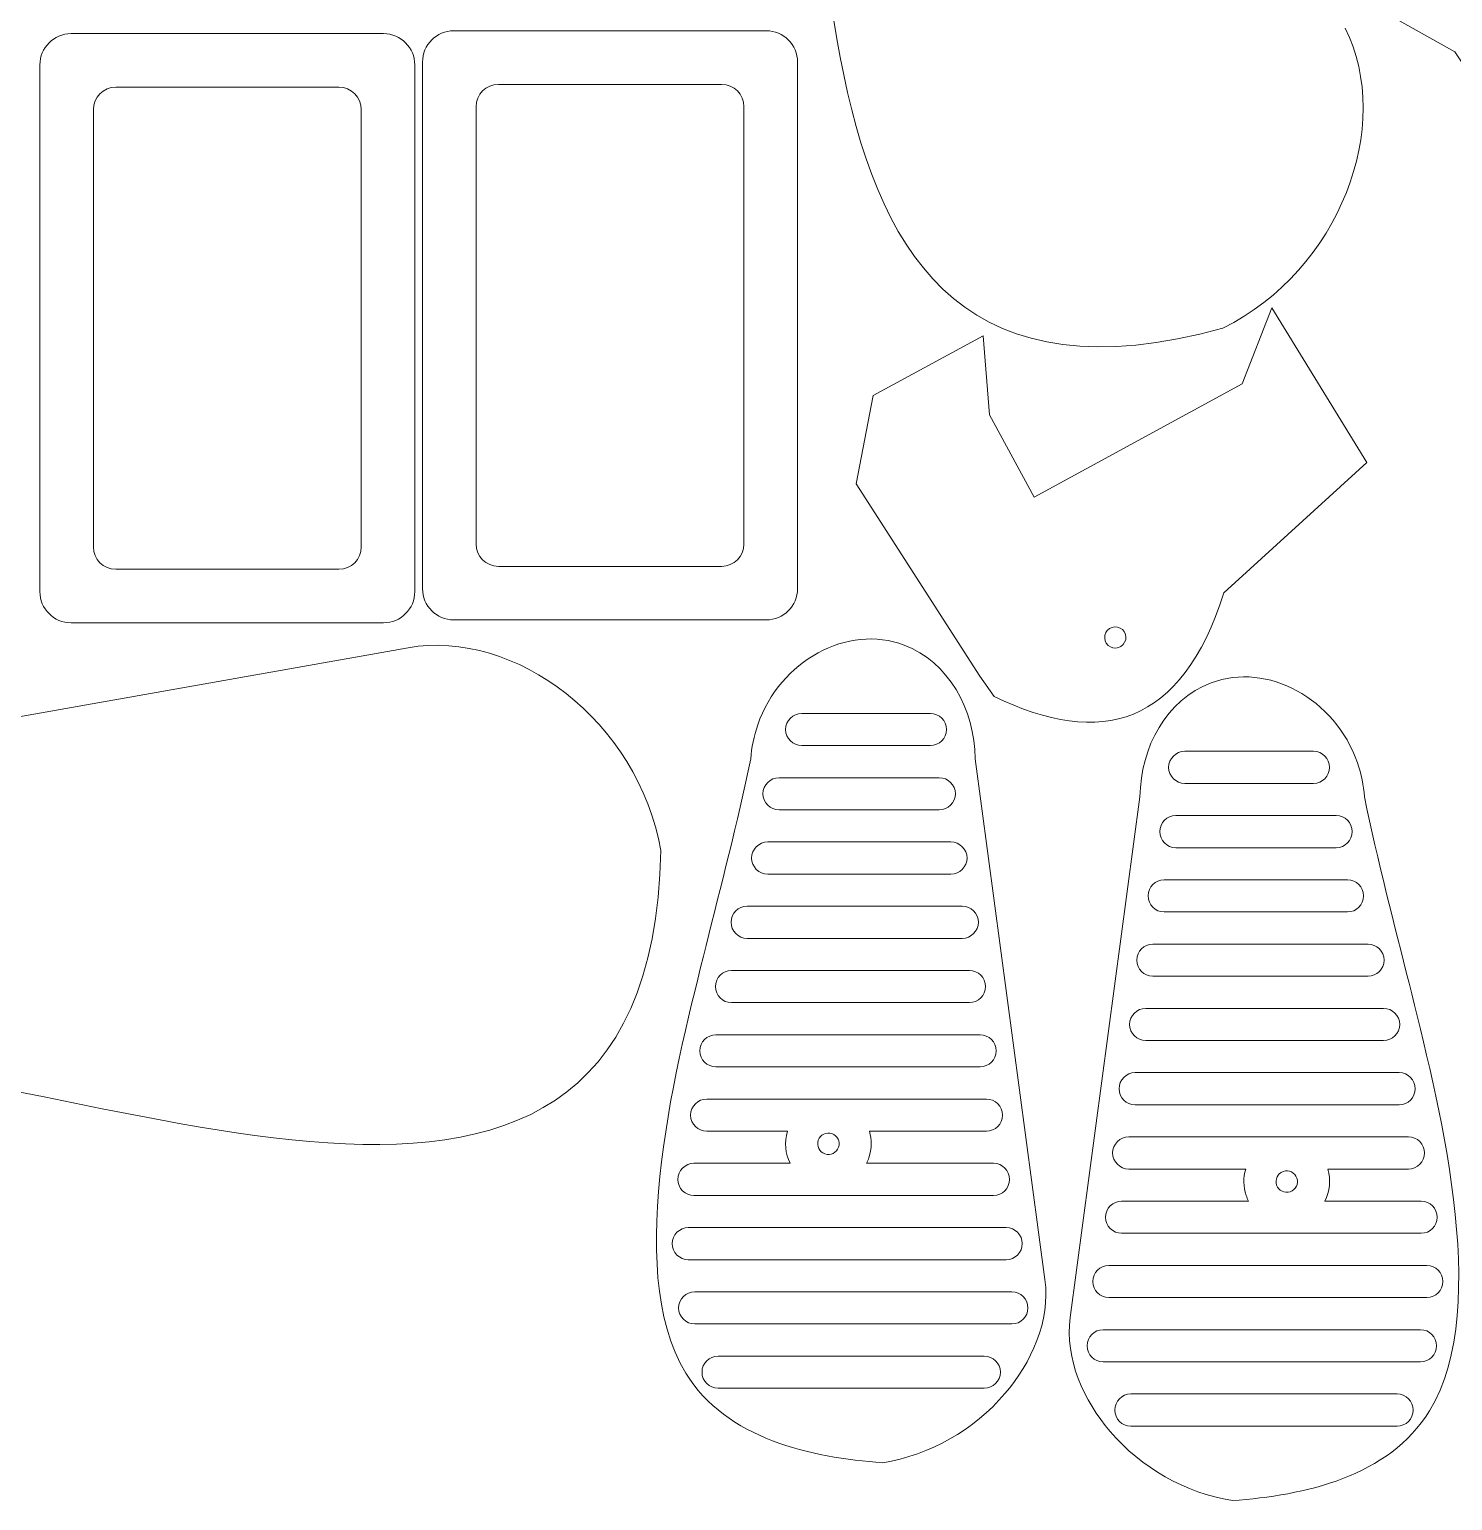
# Model space of a CAD drawing. Header units: centimetres. Extents: x 174 to 233.9, y -148 to -98.3.
# Drawn here: x 189.91 to 203.2, y -148.03 to -134.29 of the extents above; entities that cross this region are included whole.
import ezdxf

# ---------------------------------------------------------------- set-up
doc = ezdxf.new("R2010")
doc.units = ezdxf.units.CM
doc.header["$MEASUREMENT"] = 0
doc.layers.add('layer 1', color=7, linetype='Continuous')

msp = doc.modelspace()

# ---------------------------------------------------------------- linework, layer by layer
at = {"layer": 'layer 1', "color": 250, "lineweight": 20}
for points, knots in [([(202.19378, -134.27901), (202.19378, -134.27901), (202.19449, -134.28042), (202.19449, -134.28042), (202.19449, -134.28042), (202.64929, -135.1873), (202.15011, -136.53371), (201.05391, -137.08219), (201.05391, -137.08219), (196.34991, -138.37673), (197.76743, -132.08628), (196.71286, -129.26605), (196.71286, -129.26605), (196.34557, -128.75631), (195.86791, -128.78292), (195.35968, -129.19814), (195.35968, -129.19814), (195.12996, -129.56898), (194.71618, -130.81687), (193.97776, -131.00503), (193.97776, -131.00503), (193.97776, -131.00503), (186.64968, -131.00631), (186.64968, -131.00631), (186.64968, -131.00631), (186.64968, -131.00631), (186.65039, -126.17893), (186.65039, -126.17893), (186.65039, -126.17893), (186.65039, -126.17893), (186.12135, -125.38755), (186.12135, -125.38755), (186.12135, -125.38755), (186.12135, -125.38755), (184.74822, -124.61508), (184.74822, -124.61508)], [0, 0, 0, 0, 0.1, 0.1, 0.1, 0.1, 0.2, 0.2, 0.2, 0.2, 0.3, 0.3, 0.3, 0.3, 0.4, 0.4, 0.4, 0.4, 0.5, 0.5, 0.5, 0.5, 0.6, 0.6, 0.6, 0.6, 0.7, 0.7, 0.7, 0.7, 0.8, 0.8, 0.8, 0.8, 1, 1, 1, 1]), ([(216.59401, -134.4869), (216.59401, -134.4869), (216.59472, -134.48831), (216.59472, -134.48831), (216.59472, -134.48831), (217.04952, -135.39519), (216.55034, -136.7416), (215.45414, -137.29008), (215.45414, -137.29008), (210.75014, -138.58462), (212.16766, -132.29417), (211.11309, -129.47394), (211.11309, -129.47394), (210.7458, -128.9642), (210.26814, -128.99081), (209.75991, -129.40603), (209.75991, -129.40603), (209.53019, -129.77687), (209.11641, -131.02476), (208.37799, -131.21292), (208.37799, -131.21292), (208.37799, -131.21292), (201.04991, -131.2142), (201.04991, -131.2142), (201.04991, -131.2142), (201.04991, -131.2142), (201.05062, -126.38682), (201.05062, -126.38682), (201.05062, -126.38682), (201.05062, -126.38682), (200.52158, -125.59544), (200.52158, -125.59544), (200.52158, -125.59544), (200.52158, -125.59544), (199.14845, -124.82297), (199.14845, -124.82297)], [0, 0, 0, 0, 0.1, 0.1, 0.1, 0.1, 0.2, 0.2, 0.2, 0.2, 0.3, 0.3, 0.3, 0.3, 0.4, 0.4, 0.4, 0.4, 0.5, 0.5, 0.5, 0.5, 0.6, 0.6, 0.6, 0.6, 0.7, 0.7, 0.7, 0.7, 0.8, 0.8, 0.8, 0.8, 1, 1, 1, 1]), ([(204.05451, -132.14529), (204.05451, -132.14529), (205.41597, -132.22422), (205.41597, -132.22422), (205.41597, -132.22422), (206.22586, -132.6855), (206.77407, -132.28511), (207.27797, -131.52237), (207.27797, -131.52237), (207.27797, -131.52237), (211.1317, -131.52178), (211.1317, -131.52178), (211.1317, -131.52178), (211.10214, -131.64336), (211.08886, -131.85869), (211.08886, -131.98938), (211.08886, -131.98938), (211.08886, -131.98938), (209.68401, -132.16136), (209.68401, -132.16136), (209.68401, -132.16136), (209.68401, -132.16136), (209.08862, -133.03079), (209.08862, -133.03079), (209.08862, -133.03079), (209.08862, -133.03079), (209.61918, -136.58127), (209.61918, -136.58127), (209.61918, -136.58127), (208.71233, -136.79049), (208.04364, -137.51306), (208.04364, -138.37227), (208.04364, -138.37227), (208.04364, -138.37227), (208.04361, -140.11994), (208.04361, -140.11994), (208.04361, -140.11994), (208.04361, -140.11994), (203.74756, -140.12069), (203.74756, -140.12069), (203.74756, -140.12069), (203.74756, -140.12069), (203.74827, -135.29331), (203.74827, -135.29331), (203.74827, -135.29331), (203.74827, -135.29331), (203.21923, -134.50193), (203.21923, -134.50193), (203.21923, -134.50193), (203.21923, -134.50193), (201.8461, -133.72947), (201.8461, -133.72947), (201.8461, -133.72947), (201.8461, -133.72947), (201.8461, -133.41672), (201.8461, -133.41672), (201.8461, -133.41672), (201.8461, -133.41672), (203.3461, -133.41672), (203.3461, -133.41672), (203.3461, -133.41672), (203.3461, -133.41672), (203.3461, -131.81672), (203.3461, -131.81672), (203.3461, -131.81672), (203.3461, -131.81672), (201.8461, -131.81672), (201.8461, -131.81672), (201.8461, -131.81672), (201.8461, -131.81672), (201.8461, -131.51988), (201.8461, -131.51988), (201.8461, -131.51988), (201.8461, -131.51988), (201.84762, -131.51832), (201.84762, -131.51832), (201.84762, -131.51832), (201.84762, -131.51832), (203.89509, -131.52378), (203.89509, -131.52378), (203.89509, -131.52378), (203.89509, -131.52378), (204.05451, -132.14529), (204.05451, -132.14529)], [0, 0, 0, 0, 0.04545455, 0.04545455, 0.04545455, 0.04545455, 0.09090909, 0.09090909, 0.09090909, 0.09090909, 0.13636364, 0.13636364, 0.13636364, 0.13636364, 0.18181818, 0.18181818, 0.18181818, 0.18181818, 0.22727273, 0.22727273, 0.22727273, 0.22727273, 0.27272727, 0.27272727, 0.27272727, 0.27272727, 0.31818182, 0.31818182, 0.31818182, 0.31818182, 0.36363636, 0.36363636, 0.36363636, 0.36363636, 0.40909091, 0.40909091, 0.40909091, 0.40909091, 0.45454545, 0.45454545, 0.45454545, 0.45454545, 0.5, 0.5, 0.5, 0.5, 0.54545455, 0.54545455, 0.54545455, 0.54545455, 0.59090909, 0.59090909, 0.59090909, 0.59090909, 0.63636364, 0.63636364, 0.63636364, 0.63636364, 0.68181818, 0.68181818, 0.68181818, 0.68181818, 0.72727273, 0.72727273, 0.72727273, 0.72727273, 0.77272727, 0.77272727, 0.77272727, 0.77272727, 0.81818182, 0.81818182, 0.81818182, 0.81818182, 0.86363636, 0.86363636, 0.86363636, 0.86363636, 0.90909091, 0.90909091, 0.90909091, 0.90909091, 1, 1, 1, 1]), ([(193.87491, -134.305), (193.87491, -134.305), (196.7913, -134.305), (196.7913, -134.305), (196.7913, -134.305), (196.95179, -134.305), (197.0831, -134.43631), (197.0831, -134.5968), (197.0831, -134.5968), (197.0831, -134.5968), (197.0831, -139.5132), (197.0831, -139.5132), (197.0831, -139.5132), (197.0831, -139.67369), (196.95179, -139.805), (196.7913, -139.805), (196.7913, -139.805), (196.7913, -139.805), (193.87491, -139.805), (193.87491, -139.805), (193.87491, -139.805), (193.71442, -139.805), (193.5831, -139.67369), (193.5831, -139.5132), (193.5831, -139.5132), (193.5831, -139.5132), (193.5831, -134.5968), (193.5831, -134.5968), (193.5831, -134.5968), (193.5831, -134.43631), (193.71442, -134.305), (193.87491, -134.305)], [0, 0, 0, 0, 0.11111111, 0.11111111, 0.11111111, 0.11111111, 0.22222222, 0.22222222, 0.22222222, 0.22222222, 0.33333333, 0.33333333, 0.33333333, 0.33333333, 0.44444444, 0.44444444, 0.44444444, 0.44444444, 0.55555556, 0.55555556, 0.55555556, 0.55555556, 0.66666667, 0.66666667, 0.66666667, 0.66666667, 0.77777778, 0.77777778, 0.77777778, 0.77777778, 1, 1, 1, 1]), ([(190.30303, -134.33146), (190.30303, -134.33146), (193.21942, -134.33146), (193.21942, -134.33146), (193.21942, -134.33146), (193.37991, -134.33146), (193.51122, -134.46277), (193.51122, -134.62326), (193.51122, -134.62326), (193.51122, -134.62326), (193.51122, -139.53966), (193.51122, -139.53966), (193.51122, -139.53966), (193.51122, -139.70015), (193.37991, -139.83146), (193.21942, -139.83146), (193.21942, -139.83146), (193.21942, -139.83146), (190.30303, -139.83146), (190.30303, -139.83146), (190.30303, -139.83146), (190.14254, -139.83146), (190.01122, -139.70015), (190.01122, -139.53966), (190.01122, -139.53966), (190.01122, -139.53966), (190.01122, -134.62326), (190.01122, -134.62326), (190.01122, -134.62326), (190.01122, -134.46277), (190.14254, -134.33146), (190.30303, -134.33146)], [0, 0, 0, 0, 0.11111111, 0.11111111, 0.11111111, 0.11111111, 0.22222222, 0.22222222, 0.22222222, 0.22222222, 0.33333333, 0.33333333, 0.33333333, 0.33333333, 0.44444444, 0.44444444, 0.44444444, 0.44444444, 0.55555556, 0.55555556, 0.55555556, 0.55555556, 0.66666667, 0.66666667, 0.66666667, 0.66666667, 0.77777778, 0.77777778, 0.77777778, 0.77777778, 1, 1, 1, 1]), ([(202.39833, -138.33588), (202.39833, -138.33588), (201.51118, -136.89077), (201.51118, -136.89077), (201.51118, -136.89077), (201.51118, -136.89077), (201.23262, -137.60132), (201.23262, -137.60132), (201.23262, -137.60132), (201.23262, -137.60132), (199.29134, -138.6571), (199.29134, -138.6571)], [0, 0, 0, 0, 0.25, 0.25, 0.25, 0.25, 0.5, 0.5, 0.5, 0.5, 1, 1, 1, 1]), ([(198.9195, -140.51853), (198.9195, -140.51853), (198.78537, -140.32916), (198.78537, -140.32916), (198.78537, -140.32916), (198.78537, -140.32916), (197.62985, -138.53486), (197.62985, -138.53486), (197.62985, -138.53486), (197.62985, -138.53486), (197.78905, -137.7104), (197.78905, -137.7104), (197.78905, -137.7104), (197.78905, -137.7104), (198.81511, -137.15234), (198.81511, -137.15234), (198.81511, -137.15234), (198.81511, -137.15234), (198.87467, -137.891), (198.87467, -137.891), (198.87467, -137.891), (198.87467, -137.891), (199.29134, -138.6571), (199.29134, -138.6571)], [0, 0, 0, 0, 0.14285714, 0.14285714, 0.14285714, 0.14285714, 0.28571429, 0.28571429, 0.28571429, 0.28571429, 0.42857143, 0.42857143, 0.42857143, 0.42857143, 0.57142857, 0.57142857, 0.57142857, 0.57142857, 0.71428571, 0.71428571, 0.71428571, 0.71428571, 1, 1, 1, 1]), ([(202.39833, -138.33588), (202.39833, -138.33588), (201.06278, -139.55111), (201.06278, -139.55111), (201.06278, -139.55111), (200.67045, -140.79285), (199.91735, -141.00493), (198.91951, -140.51852)], [0, 0, 0, 0, 0.33333333, 0.33333333, 0.33333333, 0.33333333, 1, 1, 1, 1]), ([(184.44465, -141.70695), (184.73502, -141.67868), (185.08045, -140.86978), (185.4995, -139.89665), (185.4995, -139.89665), (185.63025, -139.91881), (185.76548, -139.94983), (185.90509, -139.98968), (185.90509, -139.98968), (185.92049, -139.99407), (185.93625, -140.02769), (185.97016, -140.05981), (185.97016, -140.05981), (186.19683, -140.27462), (186.91954, -140.84035), (187.13741, -140.95004), (187.13741, -140.95004), (187.27443, -141.01902), (187.4642, -141.0451), (187.60753, -141.038), (187.60753, -141.038), (187.60753, -141.038), (188.09285, -141.01399), (188.09285, -141.01399), (188.09285, -141.01399), (188.09285, -141.01399), (193.44779, -140.06456), (193.44779, -140.06456), (193.44779, -140.06456), (194.44674, -139.88745), (195.59473, -140.75007), (195.8076, -141.9572), (195.8076, -141.9572), (195.70604, -146.83503), (190.08161, -143.68147), (187.07772, -143.88744), (187.07772, -143.88744), (186.48436, -144.09401), (186.37357, -144.5594), (186.6265, -145.16498), (186.6265, -145.16498), (186.70451, -145.25271), (186.8396, -145.37135), (186.99479, -145.51273), (186.99479, -145.51273), (186.88246, -145.44674), (186.7613, -145.39353), (186.63224, -145.3551), (186.63224, -145.3551), (186.23189, -145.23591), (185.81739, -145.2774), (185.44436, -145.44452), (185.44436, -145.44452), (185.44436, -145.44452), (185.31764, -145.39543), (185.31764, -145.39543), (185.31764, -145.39543), (185.31764, -145.39543), (184.12196, -144.46186), (184.12196, -144.46186), (184.12196, -144.46186), (184.12196, -144.46186), (184.18687, -143.06118), (184.18687, -143.06118), (184.18687, -143.06118), (184.18687, -143.06118), (184.27103, -142.73254), (184.27103, -142.73254), (184.27103, -142.73254), (184.27103, -142.73254), (184.10035, -142.31664), (184.10035, -142.31664), (184.10035, -142.31664), (184.10035, -142.31664), (185.24656, -142.39731), (185.24656, -142.39731), (185.24656, -142.39731), (185.24656, -142.39731), (185.07138, -143.218), (185.07138, -143.218), (185.07138, -143.218), (185.07138, -143.218), (186.66463, -143.43009), (186.66463, -143.43009), (186.66463, -143.43009), (186.66463, -143.43009), (187.4602, -142.75145), (187.4602, -142.75145), (187.4602, -142.75145), (187.4602, -142.75145), (185.29848, -141.95847), (185.29848, -141.95847), (185.29848, -141.95847), (185.29848, -141.95847), (184.44465, -141.70695), (184.44465, -141.70695)], [0, 0, 0, 0, 0.04, 0.04, 0.04, 0.04, 0.08, 0.08, 0.08, 0.08, 0.12, 0.12, 0.12, 0.12, 0.16, 0.16, 0.16, 0.16, 0.2, 0.2, 0.2, 0.2, 0.24, 0.24, 0.24, 0.24, 0.28, 0.28, 0.28, 0.28, 0.32, 0.32, 0.32, 0.32, 0.36, 0.36, 0.36, 0.36, 0.4, 0.4, 0.4, 0.4, 0.44, 0.44, 0.44, 0.44, 0.48, 0.48, 0.48, 0.48, 0.52, 0.52, 0.52, 0.52, 0.56, 0.56, 0.56, 0.56, 0.6, 0.6, 0.6, 0.6, 0.64, 0.64, 0.64, 0.64, 0.68, 0.68, 0.68, 0.68, 0.72, 0.72, 0.72, 0.72, 0.76, 0.76, 0.76, 0.76, 0.8, 0.8, 0.8, 0.8, 0.84, 0.84, 0.84, 0.84, 0.88, 0.88, 0.88, 0.88, 0.92, 0.92, 0.92, 0.92, 1, 1, 1, 1]), ([(198.07806, -140.03887), (198.49373, -140.19622), (198.73535, -140.63798), (198.74109, -141.10147), (198.74109, -141.10147), (198.74109, -141.10147), (199.39272, -145.96335), (199.39272, -145.96335), (199.39272, -145.96335), (199.44435, -146.34854), (199.26521, -146.73992), (199.01936, -147.02708), (199.01936, -147.02708), (198.7289, -147.36634), (198.31972, -147.60163), (197.8782, -147.67228), (197.8782, -147.67228), (197.205, -147.62407), (196.41753, -147.45186), (196.03998, -146.83601), (196.03998, -146.83601), (195.44096, -145.85891), (195.97351, -143.88011), (196.22975, -142.84316), (196.22975, -142.84316), (196.36371, -142.30106), (196.52405, -141.70324), (196.64666, -141.10178), (196.64666, -141.10178), (196.65433, -140.9966), (196.67573, -140.88997), (196.71202, -140.78456), (196.71202, -140.78456), (196.91877, -140.18412), (197.55289, -139.84006), (198.07806, -140.03887)], [0, 0, 0, 0, 0.1, 0.1, 0.1, 0.1, 0.2, 0.2, 0.2, 0.2, 0.3, 0.3, 0.3, 0.3, 0.4, 0.4, 0.4, 0.4, 0.5, 0.5, 0.5, 0.5, 0.6, 0.6, 0.6, 0.6, 0.7, 0.7, 0.7, 0.7, 0.8, 0.8, 0.8, 0.8, 1, 1, 1, 1]), ([(199.96401, -140.02179), (199.96401, -140.02179), (199.95391, -139.99825), (199.95391, -139.99825), (199.95391, -139.99825), (199.95391, -139.99825), (199.95026, -139.97308), (199.95026, -139.97308), (199.95026, -139.97308), (199.95026, -139.97308), (199.95131, -139.9474), (199.95131, -139.9474), (199.95131, -139.9474), (199.95131, -139.9474), (199.95993, -139.92185), (199.95993, -139.92185), (199.95993, -139.92185), (199.95993, -139.92185), (199.97487, -139.90226), (199.97487, -139.90226), (199.97487, -139.90226), (199.97487, -139.90226), (199.99387, -139.88508), (199.99387, -139.88508), (199.99387, -139.88508), (199.99387, -139.88508), (200.01917, -139.87385), (200.01917, -139.87385), (200.01917, -139.87385), (200.01917, -139.87385), (200.04322, -139.86843), (200.04322, -139.86843), (200.04322, -139.86843), (200.04322, -139.86843), (200.07003, -139.87125), (200.07003, -139.87125), (200.07003, -139.87125), (200.07003, -139.87125), (200.09382, -139.881), (200.09382, -139.881), (200.09382, -139.881), (200.09382, -139.881), (200.11519, -139.89481), (200.11519, -139.89481), (200.11519, -139.89481), (200.11519, -139.89481), (200.13235, -139.91381), (200.13235, -139.91381), (200.13235, -139.91381), (200.13235, -139.91381), (200.1436, -139.93911), (200.1436, -139.93911), (200.1436, -139.93911), (200.1436, -139.93911), (200.14724, -139.96429), (200.14724, -139.96429), (200.14724, -139.96429), (200.14724, -139.96429), (200.14618, -139.98998), (200.14618, -139.98998), (200.14618, -139.98998), (200.14618, -139.98998), (200.13642, -140.01375), (200.13642, -140.01375), (200.13642, -140.01375), (200.13642, -140.01375), (200.12261, -140.03511), (200.12261, -140.03511), (200.12261, -140.03511), (200.12261, -140.03511), (200.10185, -140.05342), (200.10185, -140.05342), (200.10185, -140.05342), (200.10185, -140.05342), (200.07831, -140.06352), (200.07831, -140.06352), (200.07831, -140.06352), (200.07831, -140.06352), (200.05313, -140.06717), (200.05313, -140.06717), (200.05313, -140.06717), (200.05313, -140.06717), (200.02746, -140.06613), (200.02746, -140.06613), (200.02746, -140.06613), (200.02746, -140.06613), (200.00369, -140.05637), (200.00369, -140.05637), (200.00369, -140.05637), (200.00369, -140.05637), (199.98233, -140.04255), (199.98233, -140.04255), (199.98233, -140.04255), (199.98233, -140.04255), (199.96401, -140.02179), (199.96401, -140.02179)], [0, 0, 0, 0, 0.04, 0.04, 0.04, 0.04, 0.08, 0.08, 0.08, 0.08, 0.12, 0.12, 0.12, 0.12, 0.16, 0.16, 0.16, 0.16, 0.2, 0.2, 0.2, 0.2, 0.24, 0.24, 0.24, 0.24, 0.28, 0.28, 0.28, 0.28, 0.32, 0.32, 0.32, 0.32, 0.36, 0.36, 0.36, 0.36, 0.4, 0.4, 0.4, 0.4, 0.44, 0.44, 0.44, 0.44, 0.48, 0.48, 0.48, 0.48, 0.52, 0.52, 0.52, 0.52, 0.56, 0.56, 0.56, 0.56, 0.6, 0.6, 0.6, 0.6, 0.64, 0.64, 0.64, 0.64, 0.68, 0.68, 0.68, 0.68, 0.72, 0.72, 0.72, 0.72, 0.76, 0.76, 0.76, 0.76, 0.8, 0.8, 0.8, 0.8, 0.84, 0.84, 0.84, 0.84, 0.88, 0.88, 0.88, 0.88, 0.92, 0.92, 0.92, 0.92, 1, 1, 1, 1]), ([(200.94279, -140.3924), (200.52712, -140.54975), (200.2855, -140.99151), (200.27976, -141.455), (200.27976, -141.455), (200.27976, -141.455), (199.62813, -146.31688), (199.62813, -146.31688), (199.62813, -146.31688), (199.5765, -146.70207), (199.75564, -147.09345), (200.00149, -147.38061), (200.00149, -147.38061), (200.29195, -147.71987), (200.70113, -147.95516), (201.14265, -148.02581), (201.14265, -148.02581), (201.81585, -147.9776), (202.60332, -147.80539), (202.98087, -147.18954), (202.98087, -147.18954), (203.57989, -146.21244), (203.04734, -144.23364), (202.7911, -143.19669), (202.7911, -143.19669), (202.65714, -142.65459), (202.4968, -142.05677), (202.37419, -141.45531), (202.37419, -141.45531), (202.36652, -141.35013), (202.34512, -141.2435), (202.30883, -141.13809), (202.30883, -141.13809), (202.10208, -140.53765), (201.46796, -140.19359), (200.94279, -140.3924)], [0, 0, 0, 0, 0.1, 0.1, 0.1, 0.1, 0.2, 0.2, 0.2, 0.2, 0.3, 0.3, 0.3, 0.3, 0.4, 0.4, 0.4, 0.4, 0.5, 0.5, 0.5, 0.5, 0.6, 0.6, 0.6, 0.6, 0.7, 0.7, 0.7, 0.7, 0.8, 0.8, 0.8, 0.8, 1, 1, 1, 1]), ([(197.40409, -144.59983), (197.4563, -144.61781), (197.48406, -144.67472), (197.46608, -144.72694), (197.46608, -144.72694), (197.4481, -144.77916), (197.39118, -144.80691), (197.33897, -144.78894), (197.33897, -144.78894), (197.28676, -144.77096), (197.259, -144.71405), (197.27698, -144.66183), (197.27698, -144.66183), (197.29496, -144.60961), (197.35187, -144.58185), (197.40409, -144.59983)], [0, 0, 0, 0, 0.2, 0.2, 0.2, 0.2, 0.4, 0.4, 0.4, 0.4, 0.6, 0.6, 0.6, 0.6, 1, 1, 1, 1]), ([(201.61676, -144.95336), (201.56455, -144.97134), (201.53679, -145.02825), (201.55477, -145.08047), (201.55477, -145.08047), (201.57275, -145.13269), (201.62967, -145.16044), (201.68188, -145.14247), (201.68188, -145.14247), (201.73409, -145.12449), (201.76185, -145.06758), (201.74387, -145.01536), (201.74387, -145.01536), (201.72589, -144.96314), (201.66898, -144.93538), (201.61676, -144.95336)], [0, 0, 0, 0, 0.2, 0.2, 0.2, 0.2, 0.4, 0.4, 0.4, 0.4, 0.6, 0.6, 0.6, 0.6, 1, 1, 1, 1])]:
    msp.add_open_spline(points, degree=3, knots=knots, dxfattribs=at)
at = {"layer": 'layer 1', "color": 242, "lineweight": 20}
for points, knots in [([(190.71965, -134.83146), (190.71965, -134.83146), (192.8028, -134.83146), (192.8028, -134.83146), (192.8028, -134.83146), (192.91744, -134.83146), (193.01122, -134.92524), (193.01122, -135.03988), (193.01122, -135.03988), (193.01122, -135.03988), (193.01122, -139.12304), (193.01122, -139.12304), (193.01122, -139.12304), (193.01122, -139.23768), (192.91744, -139.33146), (192.8028, -139.33146), (192.8028, -139.33146), (192.8028, -139.33146), (190.71965, -139.33146), (190.71965, -139.33146), (190.71965, -139.33146), (190.605, -139.33146), (190.51122, -139.23768), (190.51122, -139.12304), (190.51122, -139.12304), (190.51122, -139.12304), (190.51122, -135.03988), (190.51122, -135.03988), (190.51122, -135.03988), (190.51122, -134.92524), (190.605, -134.83146), (190.71965, -134.83146)], [0, 0, 0, 0, 0.11111111, 0.11111111, 0.11111111, 0.11111111, 0.22222222, 0.22222222, 0.22222222, 0.22222222, 0.33333333, 0.33333333, 0.33333333, 0.33333333, 0.44444444, 0.44444444, 0.44444444, 0.44444444, 0.55555556, 0.55555556, 0.55555556, 0.55555556, 0.66666667, 0.66666667, 0.66666667, 0.66666667, 0.77777778, 0.77777778, 0.77777778, 0.77777778, 1, 1, 1, 1]), ([(194.29153, -134.805), (194.29153, -134.805), (196.37468, -134.805), (196.37468, -134.805), (196.37468, -134.805), (196.48932, -134.805), (196.5831, -134.89878), (196.5831, -135.01342), (196.5831, -135.01342), (196.5831, -135.01342), (196.5831, -139.09658), (196.5831, -139.09658), (196.5831, -139.09658), (196.5831, -139.21122), (196.48932, -139.305), (196.37468, -139.305), (196.37468, -139.305), (196.37468, -139.305), (194.29153, -139.305), (194.29153, -139.305), (194.29153, -139.305), (194.17688, -139.305), (194.0831, -139.21122), (194.0831, -139.09658), (194.0831, -139.09658), (194.0831, -139.09658), (194.0831, -135.01342), (194.0831, -135.01342), (194.0831, -135.01342), (194.0831, -134.89878), (194.17688, -134.805), (194.29153, -134.805)], [0, 0, 0, 0, 0.11111111, 0.11111111, 0.11111111, 0.11111111, 0.22222222, 0.22222222, 0.22222222, 0.22222222, 0.33333333, 0.33333333, 0.33333333, 0.33333333, 0.44444444, 0.44444444, 0.44444444, 0.44444444, 0.55555556, 0.55555556, 0.55555556, 0.55555556, 0.66666667, 0.66666667, 0.66666667, 0.66666667, 0.77777778, 0.77777778, 0.77777778, 0.77777778, 1, 1, 1, 1]), ([(197.12218, -140.67732), (197.12218, -140.67732), (198.32371, -140.67732), (198.32371, -140.67732), (198.32371, -140.67732), (198.40621, -140.67732), (198.4737, -140.74481), (198.4737, -140.82731), (198.4737, -140.82731), (198.4737, -140.82731), (198.4737, -140.82732), (198.4737, -140.82732), (198.4737, -140.82732), (198.4737, -140.90983), (198.40621, -140.97732), (198.32371, -140.97732), (198.32371, -140.97732), (198.32371, -140.97732), (197.12218, -140.97732), (197.12218, -140.97732), (197.12218, -140.97732), (197.03968, -140.97732), (196.97219, -140.90983), (196.97219, -140.82732), (196.97219, -140.82732), (196.97219, -140.82732), (196.97219, -140.82731), (196.97219, -140.82731), (196.97219, -140.82731), (196.97219, -140.74481), (197.03968, -140.67732), (197.12218, -140.67732)], [0, 0, 0, 0, 0.11111111, 0.11111111, 0.11111111, 0.11111111, 0.22222222, 0.22222222, 0.22222222, 0.22222222, 0.33333333, 0.33333333, 0.33333333, 0.33333333, 0.44444444, 0.44444444, 0.44444444, 0.44444444, 0.55555556, 0.55555556, 0.55555556, 0.55555556, 0.66666667, 0.66666667, 0.66666667, 0.66666667, 0.77777778, 0.77777778, 0.77777778, 0.77777778, 1, 1, 1, 1]), ([(201.89867, -141.03085), (201.89867, -141.03085), (200.69714, -141.03085), (200.69714, -141.03085), (200.69714, -141.03085), (200.61464, -141.03085), (200.54715, -141.09834), (200.54715, -141.18084), (200.54715, -141.18084), (200.54715, -141.18084), (200.54715, -141.18085), (200.54715, -141.18085), (200.54715, -141.18085), (200.54715, -141.26336), (200.61464, -141.33085), (200.69714, -141.33085), (200.69714, -141.33085), (200.69714, -141.33085), (201.89867, -141.33085), (201.89867, -141.33085), (201.89867, -141.33085), (201.98117, -141.33085), (202.04866, -141.26336), (202.04866, -141.18085), (202.04866, -141.18085), (202.04866, -141.18085), (202.04866, -141.18084), (202.04866, -141.18084), (202.04866, -141.18084), (202.04866, -141.09834), (201.98117, -141.03085), (201.89867, -141.03085)], [0, 0, 0, 0, 0.11111111, 0.11111111, 0.11111111, 0.11111111, 0.22222222, 0.22222222, 0.22222222, 0.22222222, 0.33333333, 0.33333333, 0.33333333, 0.33333333, 0.44444444, 0.44444444, 0.44444444, 0.44444444, 0.55555556, 0.55555556, 0.55555556, 0.55555556, 0.66666667, 0.66666667, 0.66666667, 0.66666667, 0.77777778, 0.77777778, 0.77777778, 0.77777778, 1, 1, 1, 1]), ([(196.91051, -141.27732), (196.91051, -141.27732), (198.40639, -141.27732), (198.40639, -141.27732), (198.40639, -141.27732), (198.48889, -141.27732), (198.55638, -141.34481), (198.55638, -141.42731), (198.55638, -141.42731), (198.55638, -141.42731), (198.55638, -141.42732), (198.55638, -141.42732), (198.55638, -141.42732), (198.55638, -141.50983), (198.48889, -141.57732), (198.40639, -141.57732), (198.40639, -141.57732), (198.40639, -141.57732), (196.91051, -141.57732), (196.91051, -141.57732), (196.91051, -141.57732), (196.82801, -141.57732), (196.76052, -141.50983), (196.76052, -141.42732), (196.76052, -141.42732), (196.76052, -141.42732), (196.76052, -141.42731), (196.76052, -141.42731), (196.76052, -141.42731), (196.76052, -141.34481), (196.82801, -141.27732), (196.91051, -141.27732)], [0, 0, 0, 0, 0.11111111, 0.11111111, 0.11111111, 0.11111111, 0.22222222, 0.22222222, 0.22222222, 0.22222222, 0.33333333, 0.33333333, 0.33333333, 0.33333333, 0.44444444, 0.44444444, 0.44444444, 0.44444444, 0.55555556, 0.55555556, 0.55555556, 0.55555556, 0.66666667, 0.66666667, 0.66666667, 0.66666667, 0.77777778, 0.77777778, 0.77777778, 0.77777778, 1, 1, 1, 1]), ([(202.11034, -141.63085), (202.11034, -141.63085), (200.61446, -141.63085), (200.61446, -141.63085), (200.61446, -141.63085), (200.53196, -141.63085), (200.46447, -141.69834), (200.46447, -141.78084), (200.46447, -141.78084), (200.46447, -141.78084), (200.46447, -141.78085), (200.46447, -141.78085), (200.46447, -141.78085), (200.46447, -141.86336), (200.53196, -141.93085), (200.61446, -141.93085), (200.61446, -141.93085), (200.61446, -141.93085), (202.11034, -141.93085), (202.11034, -141.93085), (202.11034, -141.93085), (202.19284, -141.93085), (202.26033, -141.86336), (202.26033, -141.78085), (202.26033, -141.78085), (202.26033, -141.78085), (202.26033, -141.78084), (202.26033, -141.78084), (202.26033, -141.78084), (202.26033, -141.69834), (202.19284, -141.63085), (202.11034, -141.63085)], [0, 0, 0, 0, 0.11111111, 0.11111111, 0.11111111, 0.11111111, 0.22222222, 0.22222222, 0.22222222, 0.22222222, 0.33333333, 0.33333333, 0.33333333, 0.33333333, 0.44444444, 0.44444444, 0.44444444, 0.44444444, 0.55555556, 0.55555556, 0.55555556, 0.55555556, 0.66666667, 0.66666667, 0.66666667, 0.66666667, 0.77777778, 0.77777778, 0.77777778, 0.77777778, 1, 1, 1, 1]), ([(196.80468, -141.87732), (196.80468, -141.87732), (198.51554, -141.87732), (198.51554, -141.87732), (198.51554, -141.87732), (198.59804, -141.87732), (198.66553, -141.94481), (198.66553, -142.02731), (198.66553, -142.02731), (198.66553, -142.02731), (198.66553, -142.02732), (198.66553, -142.02732), (198.66553, -142.02732), (198.66553, -142.10983), (198.59804, -142.17732), (198.51554, -142.17732), (198.51554, -142.17732), (198.51554, -142.17732), (196.80468, -142.17732), (196.80468, -142.17732), (196.80468, -142.17732), (196.72218, -142.17732), (196.65469, -142.10983), (196.65469, -142.02732), (196.65469, -142.02732), (196.65469, -142.02732), (196.65469, -142.02731), (196.65469, -142.02731), (196.65469, -142.02731), (196.65469, -141.94481), (196.72218, -141.87732), (196.80468, -141.87732)], [0, 0, 0, 0, 0.11111111, 0.11111111, 0.11111111, 0.11111111, 0.22222222, 0.22222222, 0.22222222, 0.22222222, 0.33333333, 0.33333333, 0.33333333, 0.33333333, 0.44444444, 0.44444444, 0.44444444, 0.44444444, 0.55555556, 0.55555556, 0.55555556, 0.55555556, 0.66666667, 0.66666667, 0.66666667, 0.66666667, 0.77777778, 0.77777778, 0.77777778, 0.77777778, 1, 1, 1, 1]), ([(202.21617, -142.23085), (202.21617, -142.23085), (200.50531, -142.23085), (200.50531, -142.23085), (200.50531, -142.23085), (200.42281, -142.23085), (200.35532, -142.29834), (200.35532, -142.38084), (200.35532, -142.38084), (200.35532, -142.38084), (200.35532, -142.38085), (200.35532, -142.38085), (200.35532, -142.38085), (200.35532, -142.46336), (200.42281, -142.53085), (200.50531, -142.53085), (200.50531, -142.53085), (200.50531, -142.53085), (202.21617, -142.53085), (202.21617, -142.53085), (202.21617, -142.53085), (202.29867, -142.53085), (202.36616, -142.46336), (202.36616, -142.38085), (202.36616, -142.38085), (202.36616, -142.38085), (202.36616, -142.38084), (202.36616, -142.38084), (202.36616, -142.38084), (202.36616, -142.29834), (202.29867, -142.23085), (202.21617, -142.23085)], [0, 0, 0, 0, 0.11111111, 0.11111111, 0.11111111, 0.11111111, 0.22222222, 0.22222222, 0.22222222, 0.22222222, 0.33333333, 0.33333333, 0.33333333, 0.33333333, 0.44444444, 0.44444444, 0.44444444, 0.44444444, 0.55555556, 0.55555556, 0.55555556, 0.55555556, 0.66666667, 0.66666667, 0.66666667, 0.66666667, 0.77777778, 0.77777778, 0.77777778, 0.77777778, 1, 1, 1, 1]), ([(196.61286, -142.47732), (196.61286, -142.47732), (198.62138, -142.47732), (198.62138, -142.47732), (198.62138, -142.47732), (198.70387, -142.47732), (198.77136, -142.54481), (198.77136, -142.62731), (198.77136, -142.62731), (198.77136, -142.62731), (198.77136, -142.62732), (198.77136, -142.62732), (198.77136, -142.62732), (198.77136, -142.70983), (198.70387, -142.77732), (198.62138, -142.77732), (198.62138, -142.77732), (198.62138, -142.77732), (196.61286, -142.77732), (196.61286, -142.77732), (196.61286, -142.77732), (196.53036, -142.77732), (196.46287, -142.70983), (196.46287, -142.62732), (196.46287, -142.62732), (196.46287, -142.62732), (196.46287, -142.62731), (196.46287, -142.62731), (196.46287, -142.62731), (196.46287, -142.54481), (196.53036, -142.47732), (196.61286, -142.47732)], [0, 0, 0, 0, 0.11111111, 0.11111111, 0.11111111, 0.11111111, 0.22222222, 0.22222222, 0.22222222, 0.22222222, 0.33333333, 0.33333333, 0.33333333, 0.33333333, 0.44444444, 0.44444444, 0.44444444, 0.44444444, 0.55555556, 0.55555556, 0.55555556, 0.55555556, 0.66666667, 0.66666667, 0.66666667, 0.66666667, 0.77777778, 0.77777778, 0.77777778, 0.77777778, 1, 1, 1, 1]), ([(202.40799, -142.83085), (202.40799, -142.83085), (200.39947, -142.83085), (200.39947, -142.83085), (200.39947, -142.83085), (200.31698, -142.83085), (200.24949, -142.89834), (200.24949, -142.98084), (200.24949, -142.98084), (200.24949, -142.98084), (200.24949, -142.98085), (200.24949, -142.98085), (200.24949, -142.98085), (200.24949, -143.06336), (200.31698, -143.13085), (200.39947, -143.13085), (200.39947, -143.13085), (200.39947, -143.13085), (202.40799, -143.13085), (202.40799, -143.13085), (202.40799, -143.13085), (202.49049, -143.13085), (202.55798, -143.06336), (202.55798, -142.98085), (202.55798, -142.98085), (202.55798, -142.98085), (202.55798, -142.98084), (202.55798, -142.98084), (202.55798, -142.98084), (202.55798, -142.89834), (202.49049, -142.83085), (202.40799, -142.83085)], [0, 0, 0, 0, 0.11111111, 0.11111111, 0.11111111, 0.11111111, 0.22222222, 0.22222222, 0.22222222, 0.22222222, 0.33333333, 0.33333333, 0.33333333, 0.33333333, 0.44444444, 0.44444444, 0.44444444, 0.44444444, 0.55555556, 0.55555556, 0.55555556, 0.55555556, 0.66666667, 0.66666667, 0.66666667, 0.66666667, 0.77777778, 0.77777778, 0.77777778, 0.77777778, 1, 1, 1, 1]), ([(196.46733, -143.07732), (196.46733, -143.07732), (198.68752, -143.07732), (198.68752, -143.07732), (198.68752, -143.07732), (198.77002, -143.07732), (198.83751, -143.14481), (198.83751, -143.22731), (198.83751, -143.22731), (198.83751, -143.22731), (198.83751, -143.22732), (198.83751, -143.22732), (198.83751, -143.22732), (198.83751, -143.30983), (198.77002, -143.37732), (198.68752, -143.37732), (198.68752, -143.37732), (198.68752, -143.37732), (196.46733, -143.37732), (196.46733, -143.37732), (196.46733, -143.37732), (196.38483, -143.37732), (196.31734, -143.30983), (196.31734, -143.22732), (196.31734, -143.22732), (196.31734, -143.22732), (196.31734, -143.22731), (196.31734, -143.22731), (196.31734, -143.22731), (196.31734, -143.14481), (196.38483, -143.07732), (196.46733, -143.07732)], [0, 0, 0, 0, 0.11111111, 0.11111111, 0.11111111, 0.11111111, 0.22222222, 0.22222222, 0.22222222, 0.22222222, 0.33333333, 0.33333333, 0.33333333, 0.33333333, 0.44444444, 0.44444444, 0.44444444, 0.44444444, 0.55555556, 0.55555556, 0.55555556, 0.55555556, 0.66666667, 0.66666667, 0.66666667, 0.66666667, 0.77777778, 0.77777778, 0.77777778, 0.77777778, 1, 1, 1, 1]), ([(202.55352, -143.43085), (202.55352, -143.43085), (200.33333, -143.43085), (200.33333, -143.43085), (200.33333, -143.43085), (200.25083, -143.43085), (200.18334, -143.49834), (200.18334, -143.58084), (200.18334, -143.58084), (200.18334, -143.58084), (200.18334, -143.58085), (200.18334, -143.58085), (200.18334, -143.58085), (200.18334, -143.66336), (200.25083, -143.73085), (200.33333, -143.73085), (200.33333, -143.73085), (200.33333, -143.73085), (202.55352, -143.73085), (202.55352, -143.73085), (202.55352, -143.73085), (202.63602, -143.73085), (202.70351, -143.66336), (202.70351, -143.58085), (202.70351, -143.58085), (202.70351, -143.58085), (202.70351, -143.58084), (202.70351, -143.58084), (202.70351, -143.58084), (202.70351, -143.49834), (202.63602, -143.43085), (202.55352, -143.43085)], [0, 0, 0, 0, 0.11111111, 0.11111111, 0.11111111, 0.11111111, 0.22222222, 0.22222222, 0.22222222, 0.22222222, 0.33333333, 0.33333333, 0.33333333, 0.33333333, 0.44444444, 0.44444444, 0.44444444, 0.44444444, 0.55555556, 0.55555556, 0.55555556, 0.55555556, 0.66666667, 0.66666667, 0.66666667, 0.66666667, 0.77777778, 0.77777778, 0.77777778, 0.77777778, 1, 1, 1, 1]), ([(196.32182, -143.67732), (196.32182, -143.67732), (198.78674, -143.67732), (198.78674, -143.67732), (198.78674, -143.67732), (198.86924, -143.67732), (198.93673, -143.74481), (198.93673, -143.82731), (198.93673, -143.82731), (198.93673, -143.82731), (198.93673, -143.82732), (198.93673, -143.82732), (198.93673, -143.82732), (198.93673, -143.90983), (198.86924, -143.97732), (198.78674, -143.97732), (198.78674, -143.97732), (198.78674, -143.97732), (196.32182, -143.97732), (196.32182, -143.97732), (196.32182, -143.97732), (196.23931, -143.97732), (196.17182, -143.90983), (196.17182, -143.82732), (196.17182, -143.82732), (196.17182, -143.82732), (196.17182, -143.82731), (196.17182, -143.82731), (196.17182, -143.82731), (196.17182, -143.74481), (196.23931, -143.67732), (196.32182, -143.67732)], [0, 0, 0, 0, 0.11111111, 0.11111111, 0.11111111, 0.11111111, 0.22222222, 0.22222222, 0.22222222, 0.22222222, 0.33333333, 0.33333333, 0.33333333, 0.33333333, 0.44444444, 0.44444444, 0.44444444, 0.44444444, 0.55555556, 0.55555556, 0.55555556, 0.55555556, 0.66666667, 0.66666667, 0.66666667, 0.66666667, 0.77777778, 0.77777778, 0.77777778, 0.77777778, 1, 1, 1, 1]), ([(202.69903, -144.03085), (202.69903, -144.03085), (200.23411, -144.03085), (200.23411, -144.03085), (200.23411, -144.03085), (200.15161, -144.03085), (200.08412, -144.09834), (200.08412, -144.18084), (200.08412, -144.18084), (200.08412, -144.18084), (200.08412, -144.18085), (200.08412, -144.18085), (200.08412, -144.18085), (200.08412, -144.26336), (200.15161, -144.33085), (200.23411, -144.33085), (200.23411, -144.33085), (200.23411, -144.33085), (202.69903, -144.33085), (202.69903, -144.33085), (202.69903, -144.33085), (202.78154, -144.33085), (202.84903, -144.26336), (202.84903, -144.18085), (202.84903, -144.18085), (202.84903, -144.18085), (202.84903, -144.18084), (202.84903, -144.18084), (202.84903, -144.18084), (202.84903, -144.09834), (202.78154, -144.03085), (202.69903, -144.03085)], [0, 0, 0, 0, 0.11111111, 0.11111111, 0.11111111, 0.11111111, 0.22222222, 0.22222222, 0.22222222, 0.22222222, 0.33333333, 0.33333333, 0.33333333, 0.33333333, 0.44444444, 0.44444444, 0.44444444, 0.44444444, 0.55555556, 0.55555556, 0.55555556, 0.55555556, 0.66666667, 0.66666667, 0.66666667, 0.66666667, 0.77777778, 0.77777778, 0.77777778, 0.77777778, 1, 1, 1, 1]), ([(196.98904, -144.57732), (196.98904, -144.57732), (196.23582, -144.57732), (196.23582, -144.57732), (196.23582, -144.57732), (196.15332, -144.57732), (196.08583, -144.50983), (196.08583, -144.42731), (196.08583, -144.42731), (196.08583, -144.34481), (196.15332, -144.27732), (196.23582, -144.27732), (196.23582, -144.27732), (196.23582, -144.27732), (198.84627, -144.27732), (198.84627, -144.27732), (198.84627, -144.27732), (198.92877, -144.27732), (198.99626, -144.34481), (198.99626, -144.42731), (198.99626, -144.42731), (198.99626, -144.50983), (198.92877, -144.57732), (198.84627, -144.57732), (198.84627, -144.57732), (198.84627, -144.57732), (197.75404, -144.57732), (197.75404, -144.57732)], [0, 0, 0, 0, 0.125, 0.125, 0.125, 0.125, 0.25, 0.25, 0.25, 0.25, 0.375, 0.375, 0.375, 0.375, 0.5, 0.5, 0.5, 0.5, 0.625, 0.625, 0.625, 0.625, 0.75, 0.75, 0.75, 0.75, 1, 1, 1, 1]), ([(197.75404, -144.57732), (197.778, -144.65539), (197.77836, -144.7415), (197.74974, -144.82461), (197.74974, -144.82461), (197.74342, -144.84295), (197.73591, -144.86055), (197.72731, -144.87732)], [0, 0, 0, 0, 0.33333333, 0.33333333, 0.33333333, 0.33333333, 1, 1, 1, 1]), ([(202.03181, -144.93085), (202.03181, -144.93085), (202.78503, -144.93085), (202.78503, -144.93085), (202.78503, -144.93085), (202.86753, -144.93085), (202.93502, -144.86336), (202.93502, -144.78084), (202.93502, -144.78084), (202.93502, -144.69834), (202.86753, -144.63085), (202.78503, -144.63085), (202.78503, -144.63085), (202.78503, -144.63085), (200.17458, -144.63085), (200.17458, -144.63085), (200.17458, -144.63085), (200.09208, -144.63085), (200.02459, -144.69834), (200.02459, -144.78084), (200.02459, -144.78084), (200.02459, -144.86336), (200.09208, -144.93085), (200.17458, -144.93085), (200.17458, -144.93085), (200.17458, -144.93085), (201.26681, -144.93085), (201.26681, -144.93085)], [0, 0, 0, 0, 0.125, 0.125, 0.125, 0.125, 0.25, 0.25, 0.25, 0.25, 0.375, 0.375, 0.375, 0.375, 0.5, 0.5, 0.5, 0.5, 0.625, 0.625, 0.625, 0.625, 0.75, 0.75, 0.75, 0.75, 1, 1, 1, 1]), ([(197.72731, -144.87732), (197.72731, -144.87732), (198.91241, -144.87732), (198.91241, -144.87732), (198.91241, -144.87732), (198.99491, -144.87732), (199.0624, -144.94481), (199.0624, -145.02731), (199.0624, -145.02731), (199.0624, -145.10983), (198.99491, -145.17732), (198.91241, -145.17732), (198.91241, -145.17732), (198.91241, -145.17732), (196.11676, -145.17732), (196.11676, -145.17732), (196.11676, -145.17732), (196.03426, -145.17732), (195.96677, -145.10983), (195.96677, -145.02731), (195.96677, -145.02731), (195.96677, -144.94481), (196.03426, -144.87732), (196.11676, -144.87732), (196.11676, -144.87732), (196.11676, -144.87732), (197.01583, -144.87732), (197.01583, -144.87732)], [0, 0, 0, 0, 0.125, 0.125, 0.125, 0.125, 0.25, 0.25, 0.25, 0.25, 0.375, 0.375, 0.375, 0.375, 0.5, 0.5, 0.5, 0.5, 0.625, 0.625, 0.625, 0.625, 0.75, 0.75, 0.75, 0.75, 1, 1, 1, 1]), ([(201.26681, -144.93085), (201.24285, -145.00892), (201.24249, -145.09503), (201.27111, -145.17814), (201.27111, -145.17814), (201.27743, -145.19648), (201.28494, -145.21408), (201.29354, -145.23085)], [0, 0, 0, 0, 0.33333333, 0.33333333, 0.33333333, 0.33333333, 1, 1, 1, 1]), ([(201.29354, -145.23085), (201.29354, -145.23085), (200.10844, -145.23085), (200.10844, -145.23085), (200.10844, -145.23085), (200.02594, -145.23085), (199.95845, -145.29834), (199.95845, -145.38084), (199.95845, -145.38084), (199.95845, -145.46336), (200.02594, -145.53085), (200.10844, -145.53085), (200.10844, -145.53085), (200.10844, -145.53085), (202.90409, -145.53085), (202.90409, -145.53085), (202.90409, -145.53085), (202.98659, -145.53085), (203.05408, -145.46336), (203.05408, -145.38084), (203.05408, -145.38084), (203.05408, -145.29834), (202.98659, -145.23085), (202.90409, -145.23085), (202.90409, -145.23085), (202.90409, -145.23085), (202.00502, -145.23085), (202.00502, -145.23085)], [0, 0, 0, 0, 0.125, 0.125, 0.125, 0.125, 0.25, 0.25, 0.25, 0.25, 0.375, 0.375, 0.375, 0.375, 0.5, 0.5, 0.5, 0.5, 0.625, 0.625, 0.625, 0.625, 0.75, 0.75, 0.75, 0.75, 1, 1, 1, 1]), ([(196.06384, -145.47732), (196.06384, -145.47732), (199.03148, -145.47732), (199.03148, -145.47732), (199.03148, -145.47732), (199.11398, -145.47732), (199.18147, -145.54481), (199.18147, -145.62731), (199.18147, -145.62731), (199.18147, -145.62731), (199.18147, -145.62732), (199.18147, -145.62732), (199.18147, -145.62732), (199.18147, -145.70983), (199.11398, -145.77732), (199.03148, -145.77732), (199.03148, -145.77732), (199.03148, -145.77732), (196.06384, -145.77732), (196.06384, -145.77732), (196.06384, -145.77732), (195.98134, -145.77732), (195.91385, -145.70983), (195.91385, -145.62732), (195.91385, -145.62732), (195.91385, -145.62732), (195.91385, -145.62731), (195.91385, -145.62731), (195.91385, -145.62731), (195.91385, -145.54481), (195.98134, -145.47732), (196.06384, -145.47732)], [0, 0, 0, 0, 0.11111111, 0.11111111, 0.11111111, 0.11111111, 0.22222222, 0.22222222, 0.22222222, 0.22222222, 0.33333333, 0.33333333, 0.33333333, 0.33333333, 0.44444444, 0.44444444, 0.44444444, 0.44444444, 0.55555556, 0.55555556, 0.55555556, 0.55555556, 0.66666667, 0.66666667, 0.66666667, 0.66666667, 0.77777778, 0.77777778, 0.77777778, 0.77777778, 1, 1, 1, 1]), ([(202.95701, -145.83085), (202.95701, -145.83085), (199.98937, -145.83085), (199.98937, -145.83085), (199.98937, -145.83085), (199.90687, -145.83085), (199.83938, -145.89834), (199.83938, -145.98084), (199.83938, -145.98084), (199.83938, -145.98084), (199.83938, -145.98085), (199.83938, -145.98085), (199.83938, -145.98085), (199.83938, -146.06336), (199.90687, -146.13085), (199.98937, -146.13085), (199.98937, -146.13085), (199.98937, -146.13085), (202.95701, -146.13085), (202.95701, -146.13085), (202.95701, -146.13085), (203.03951, -146.13085), (203.107, -146.06336), (203.107, -145.98085), (203.107, -145.98085), (203.107, -145.98085), (203.107, -145.98084), (203.107, -145.98084), (203.107, -145.98084), (203.107, -145.89834), (203.03951, -145.83085), (202.95701, -145.83085)], [0, 0, 0, 0, 0.11111111, 0.11111111, 0.11111111, 0.11111111, 0.22222222, 0.22222222, 0.22222222, 0.22222222, 0.33333333, 0.33333333, 0.33333333, 0.33333333, 0.44444444, 0.44444444, 0.44444444, 0.44444444, 0.55555556, 0.55555556, 0.55555556, 0.55555556, 0.66666667, 0.66666667, 0.66666667, 0.66666667, 0.77777778, 0.77777778, 0.77777778, 0.77777778, 1, 1, 1, 1]), ([(196.12337, -146.07732), (196.12337, -146.07732), (199.08439, -146.07732), (199.08439, -146.07732), (199.08439, -146.07732), (199.16689, -146.07732), (199.23438, -146.14481), (199.23438, -146.22731), (199.23438, -146.22731), (199.23438, -146.22731), (199.23438, -146.22732), (199.23438, -146.22732), (199.23438, -146.22732), (199.23438, -146.30983), (199.16689, -146.37732), (199.08439, -146.37732), (199.08439, -146.37732), (199.08439, -146.37732), (196.12337, -146.37732), (196.12337, -146.37732), (196.12337, -146.37732), (196.04087, -146.37732), (195.97338, -146.30983), (195.97338, -146.22732), (195.97338, -146.22732), (195.97338, -146.22732), (195.97338, -146.22731), (195.97338, -146.22731), (195.97338, -146.22731), (195.97338, -146.14481), (196.04087, -146.07732), (196.12337, -146.07732)], [0, 0, 0, 0, 0.11111111, 0.11111111, 0.11111111, 0.11111111, 0.22222222, 0.22222222, 0.22222222, 0.22222222, 0.33333333, 0.33333333, 0.33333333, 0.33333333, 0.44444444, 0.44444444, 0.44444444, 0.44444444, 0.55555556, 0.55555556, 0.55555556, 0.55555556, 0.66666667, 0.66666667, 0.66666667, 0.66666667, 0.77777778, 0.77777778, 0.77777778, 0.77777778, 1, 1, 1, 1]), ([(202.89748, -146.43085), (202.89748, -146.43085), (199.93646, -146.43085), (199.93646, -146.43085), (199.93646, -146.43085), (199.85396, -146.43085), (199.78647, -146.49834), (199.78647, -146.58084), (199.78647, -146.58084), (199.78647, -146.58084), (199.78647, -146.58085), (199.78647, -146.58085), (199.78647, -146.58085), (199.78647, -146.66336), (199.85396, -146.73085), (199.93646, -146.73085), (199.93646, -146.73085), (199.93646, -146.73085), (202.89748, -146.73085), (202.89748, -146.73085), (202.89748, -146.73085), (202.97998, -146.73085), (203.04747, -146.66336), (203.04747, -146.58085), (203.04747, -146.58085), (203.04747, -146.58085), (203.04747, -146.58084), (203.04747, -146.58084), (203.04747, -146.58084), (203.04747, -146.49834), (202.97998, -146.43085), (202.89748, -146.43085)], [0, 0, 0, 0, 0.11111111, 0.11111111, 0.11111111, 0.11111111, 0.22222222, 0.22222222, 0.22222222, 0.22222222, 0.33333333, 0.33333333, 0.33333333, 0.33333333, 0.44444444, 0.44444444, 0.44444444, 0.44444444, 0.55555556, 0.55555556, 0.55555556, 0.55555556, 0.66666667, 0.66666667, 0.66666667, 0.66666667, 0.77777778, 0.77777778, 0.77777778, 0.77777778, 1, 1, 1, 1]), ([(196.34166, -146.67732), (196.34166, -146.67732), (198.82642, -146.67732), (198.82642, -146.67732), (198.82642, -146.67732), (198.90893, -146.67732), (198.97641, -146.74481), (198.97641, -146.82731), (198.97641, -146.82731), (198.97641, -146.82731), (198.97641, -146.82732), (198.97641, -146.82732), (198.97641, -146.82732), (198.97641, -146.90983), (198.90893, -146.97732), (198.82642, -146.97732), (198.82642, -146.97732), (198.82642, -146.97732), (196.34166, -146.97732), (196.34166, -146.97732), (196.34166, -146.97732), (196.25916, -146.97732), (196.19167, -146.90983), (196.19167, -146.82732), (196.19167, -146.82732), (196.19167, -146.82732), (196.19167, -146.82731), (196.19167, -146.82731), (196.19167, -146.82731), (196.19167, -146.74481), (196.25916, -146.67732), (196.34166, -146.67732)], [0, 0, 0, 0, 0.11111111, 0.11111111, 0.11111111, 0.11111111, 0.22222222, 0.22222222, 0.22222222, 0.22222222, 0.33333333, 0.33333333, 0.33333333, 0.33333333, 0.44444444, 0.44444444, 0.44444444, 0.44444444, 0.55555556, 0.55555556, 0.55555556, 0.55555556, 0.66666667, 0.66666667, 0.66666667, 0.66666667, 0.77777778, 0.77777778, 0.77777778, 0.77777778, 1, 1, 1, 1]), ([(202.67919, -147.03085), (202.67919, -147.03085), (200.19443, -147.03085), (200.19443, -147.03085), (200.19443, -147.03085), (200.11192, -147.03085), (200.04444, -147.09834), (200.04444, -147.18084), (200.04444, -147.18084), (200.04444, -147.18084), (200.04444, -147.18085), (200.04444, -147.18085), (200.04444, -147.18085), (200.04444, -147.26336), (200.11192, -147.33085), (200.19443, -147.33085), (200.19443, -147.33085), (200.19443, -147.33085), (202.67919, -147.33085), (202.67919, -147.33085), (202.67919, -147.33085), (202.76169, -147.33085), (202.82918, -147.26336), (202.82918, -147.18085), (202.82918, -147.18085), (202.82918, -147.18085), (202.82918, -147.18084), (202.82918, -147.18084), (202.82918, -147.18084), (202.82918, -147.09834), (202.76169, -147.03085), (202.67919, -147.03085)], [0, 0, 0, 0, 0.11111111, 0.11111111, 0.11111111, 0.11111111, 0.22222222, 0.22222222, 0.22222222, 0.22222222, 0.33333333, 0.33333333, 0.33333333, 0.33333333, 0.44444444, 0.44444444, 0.44444444, 0.44444444, 0.55555556, 0.55555556, 0.55555556, 0.55555556, 0.66666667, 0.66666667, 0.66666667, 0.66666667, 0.77777778, 0.77777778, 0.77777778, 0.77777778, 1, 1, 1, 1])]:
    msp.add_open_spline(points, degree=3, knots=knots, dxfattribs=at)
for points in [[(197.01582, -144.87732), (196.96969, -144.78759), (196.95736, -144.68061), (196.98904, -144.57732)], [(202.00503, -145.23085), (202.05116, -145.14112), (202.06349, -145.03414), (202.03181, -144.93085)]]:
    msp.add_open_spline(points, degree=3, dxfattribs=at)

doc.saveas('drawing.dxf')
